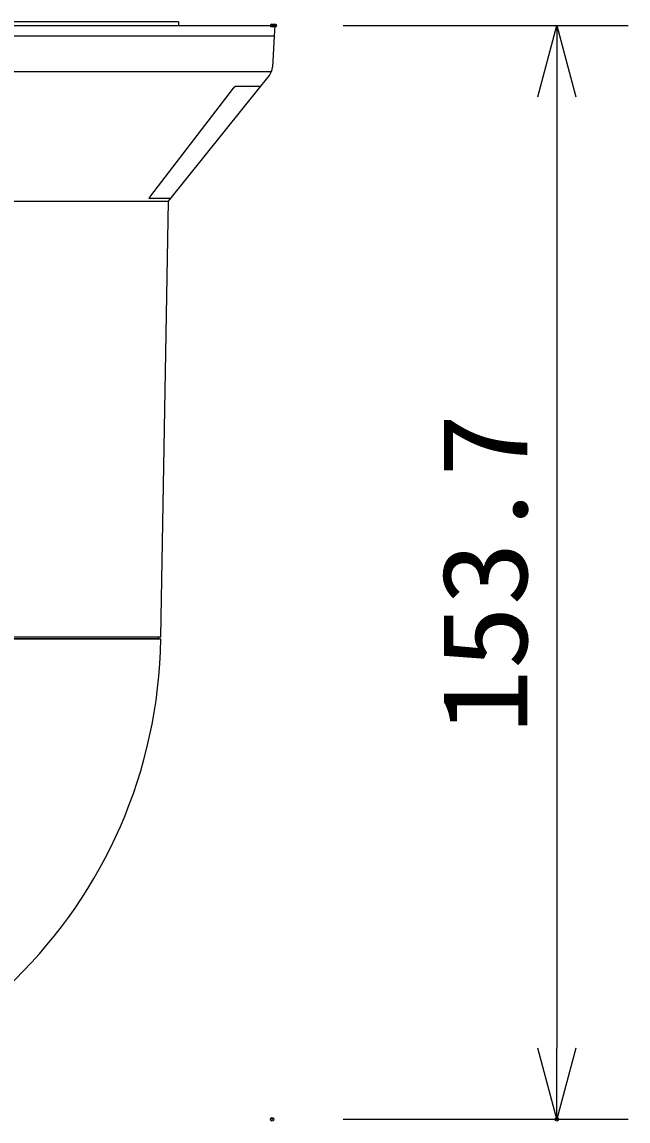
# Model space of a CAD drawing. Units: millimetres, scale not verified. Extents: x -63 to 62, y -57 to 58.
# Drawn here: x -18.1 to -1.08, y -5.26 to 25.63 of the extents above; entities that cross this region are included whole.
import ezdxf
from ezdxf.enums import TextEntityAlignment as Align

# ---------------------------------------------------------------- set-up
doc = ezdxf.new("R2010")
doc.units = ezdxf.units.MM
doc.header["$LTSCALE"] = 0.191498
doc.header["$PDMODE"] = 32
doc.header["$PDSIZE"] = 0.0957
for name, color, linetype in [('0-0_GAIKEI', 1, 'Continuous'), ('0-1_MOJI1', 3, 'Continuous'), ('0-2_WAKU', 7, 'Continuous')]:
    doc.layers.add(name, color=color, linetype=linetype)
doc.styles.add('ＭＳ ゴシック', font='')
doc.styles.get('ＭＳ ゴシック').set_extended_font_data('MS Gothic')

# ---------------------------------------------------------------- blocks, each defined once
blk = doc.blocks.new('_OPEN30')
at = {"layer": '0-2_WAKU'}
blk.add_line((0, 0), (-1, 0), dxfattribs=at)
blk.add_lwpolyline([(-1, 0.26795), (0, 0), (-1, -0.26795)], dxfattribs=at)

msp = doc.modelspace()

# ---------------------------------------------------------------- linework, layer by layer
at = {"layer": '0-0_GAIKEI'}
for p, q in [((-13.7037, 25.626), (-13.7037, 25.526)), ((-11.0037, 25.226), (-44.788, 25.226)), ((-11.0937, 24.226), (-44.7138, 24.226)), ((-12.0972, 23.826), (-11.3932, 23.826)), ((-14.4849, 20.7408), (-12.1607, 23.766)), ((-41.8171, 20.5933), (-13.9903, 20.5933)), ((-13.9903, 20.5933), (-13.9359, 20.661))]:
    msp.add_line(p, q, dxfattribs=at)
at = {"layer": '0-0_GAIKEI', "color": 7}
for p, q in [((-11.0194, 25.226), (-11.0651, 24.3549)), ((-11.3932, 23.826), (-11.152, 24.1262)), ((-13.9903, 20.5933), (-11.3932, 23.826)), ((-14.2041, 8.3459), (-13.9903, 20.5933)), ((-41.6033, 8.3459), (-14.2041, 8.3459)), ((-14.2637, 8.2859), (-14.2637, 8.3459)), ((-41.6023, 8.2859), (-14.2052, 8.2859)), ((-14.2637, 8.2859), (-27.9037, 8.2859))]:
    msp.add_line(p, q, dxfattribs=at)
for points in [[(-44.6037, 25.526), (-27.9037, 25.526), (-11.2037, 25.526)], [(-11.2037, 25.526), (-11.0037, 25.526), (-11.0194, 25.226)], [(-12.1607, 23.766), (-12.1594, 23.7677), (-12.1587, 23.7685), (-12.1581, 23.7694), (-12.1574, 23.7702), (-12.1567, 23.7711), (-12.1561, 23.7719), (-12.1554, 23.7728), (-12.1547, 23.7736), (-12.1541, 23.7745), (-12.1534, 23.7753), (-12.1527, 23.7762), (-12.152, 23.777), (-12.1514, 23.7778), (-12.1507, 23.7786), (-12.15, 23.7795), (-12.1493, 23.7803), (-12.1487, 23.7811), (-12.148, 23.7819), (-12.1473, 23.7828), (-12.1466, 23.7836), (-12.1459, 23.7844), (-12.1453, 23.7852), (-12.1446, 23.786), (-12.1439, 23.7868), (-12.1432, 23.7876), (-12.1425, 23.7884), (-12.1418, 23.7891), (-12.1411, 23.7899), (-12.1405, 23.7907), (-12.1398, 23.7915), (-12.1391, 23.7923), (-12.1384, 23.793), (-12.1377, 23.7938), (-12.137, 23.7946), (-12.1363, 23.7953), (-12.1356, 23.7961), (-12.1349, 23.7968), (-12.1342, 23.7975), (-12.1335, 23.7983)], [(-12.1335, 23.7983), (-12.1328, 23.799), (-12.1321, 23.7997), (-12.1314, 23.8005), (-12.1307, 23.8012), (-12.13, 23.8019), (-12.1293, 23.8026), (-12.1286, 23.8033), (-12.1279, 23.804), (-12.1272, 23.8047), (-12.1265, 23.8054), (-12.1258, 23.8061), (-12.1251, 23.8067), (-12.1244, 23.8074), (-12.1237, 23.8081), (-12.123, 23.8087), (-12.1223, 23.8094), (-12.1216, 23.81), (-12.1209, 23.8107), (-12.1202, 23.8113), (-12.1195, 23.8119), (-12.1188, 23.8125), (-12.1181, 23.8131), (-12.1174, 23.8137), (-12.1167, 23.8143), (-12.116, 23.8149), (-12.1153, 23.8154), (-12.1147, 23.816), (-12.114, 23.8165), (-12.1133, 23.817), (-12.1127, 23.8176), (-12.112, 23.8181), (-12.1114, 23.8186), (-12.1108, 23.819), (-12.1101, 23.8195), (-12.1095, 23.8199), (-12.1089, 23.8204), (-12.1083, 23.8208), (-12.1077, 23.8212), (-12.1071, 23.8216)], [(-12.1071, 23.8216), (-12.1065, 23.822), (-12.1059, 23.8224), (-12.1054, 23.8227), (-12.1048, 23.823), (-12.1043, 23.8234), (-12.1037, 23.8237), (-12.1032, 23.824), (-12.1027, 23.8242), (-12.1022, 23.8245), (-12.1017, 23.8247), (-12.1013, 23.8249), (-12.1008, 23.8251), (-12.1003, 23.8253), (-12.0996, 23.8255), (-12.0989, 23.8256), (-12.0981, 23.8258), (-12.0972, 23.826)]]:
    msp.add_lwpolyline(points, dxfattribs=at)
at = {"layer": '0-0_GAIKEI'}
for points in [[(-13.7037, 25.626), (-42.1037, 25.626), (-42.1037, 25.526)], [(-14.5218, 20.687), (-14.5215, 20.6875), (-14.5212, 20.688), (-14.5209, 20.6885), (-14.5206, 20.689), (-14.5203, 20.6895), (-14.52, 20.69), (-14.5197, 20.6905), (-14.5194, 20.691), (-14.5191, 20.6915), (-14.5188, 20.692), (-14.5185, 20.6925), (-14.5182, 20.693), (-14.5179, 20.6936), (-14.5176, 20.6941), (-14.5173, 20.6946), (-14.517, 20.6951), (-14.5167, 20.6956), (-14.5163, 20.6962), (-14.516, 20.6967), (-14.5157, 20.6972), (-14.5154, 20.6977), (-14.515, 20.6982), (-14.5147, 20.6988), (-14.5144, 20.6993), (-14.514, 20.6998), (-14.5137, 20.7003), (-14.5134, 20.7008), (-14.513, 20.7013), (-14.5127, 20.7019), (-14.5124, 20.7024), (-14.512, 20.7029), (-14.5117, 20.7034), (-14.5113, 20.7039), (-14.511, 20.7045), (-14.5107, 20.705), (-14.5103, 20.7055), (-14.51, 20.706), (-14.5096, 20.7066), (-14.5093, 20.7071)], [(-14.5093, 20.7071), (-14.5089, 20.7076), (-14.5085, 20.7081), (-14.5082, 20.7087), (-14.5078, 20.7092), (-14.5075, 20.7097), (-14.5071, 20.7102), (-14.5067, 20.7108), (-14.5064, 20.7113), (-14.506, 20.7118), (-14.5056, 20.7124), (-14.5053, 20.7129), (-14.5049, 20.7134), (-14.5045, 20.714), (-14.5042, 20.7145), (-14.5038, 20.7151), (-14.5034, 20.7156), (-14.503, 20.7162), (-14.5026, 20.7167), (-14.5023, 20.7172), (-14.5019, 20.7178), (-14.5015, 20.7183), (-14.5011, 20.7189), (-14.5007, 20.7194), (-14.5003, 20.72), (-14.4999, 20.7205), (-14.4995, 20.7211), (-14.4992, 20.7216), (-14.4988, 20.7222), (-14.4984, 20.7227), (-14.498, 20.7233), (-14.4976, 20.7238), (-14.4972, 20.7244), (-14.4968, 20.7249), (-14.4964, 20.7254), (-14.496, 20.726), (-14.4956, 20.7265), (-14.4952, 20.7271), (-14.4948, 20.7276), (-14.4944, 20.7282)], [(-14.4944, 20.7282), (-14.494, 20.7287), (-14.4936, 20.7293), (-14.4932, 20.7298), (-14.4928, 20.7304), (-14.4924, 20.7309), (-14.492, 20.7315), (-14.4916, 20.732), (-14.4912, 20.7326), (-14.4907, 20.7332), (-14.4903, 20.7337), (-14.4899, 20.7342), (-14.4896, 20.7347), (-14.4892, 20.7352), (-14.4888, 20.7358), (-14.4883, 20.7364), (-14.4876, 20.7374), (-14.4868, 20.7383), (-14.4859, 20.7396), (-14.4849, 20.7408)], [(-14.5289, 20.661), (-14.5293, 20.661), (-14.5295, 20.6611), (-14.5297, 20.6611), (-14.5298, 20.6612), (-14.53, 20.6613), (-14.5301, 20.6614), (-14.5302, 20.6615), (-14.5303, 20.6617), (-14.5304, 20.6618), (-14.5305, 20.662), (-14.5306, 20.6622), (-14.5307, 20.6624), (-14.5307, 20.6626), (-14.5308, 20.6628), (-14.5308, 20.663), (-14.5308, 20.6632), (-14.5309, 20.6635), (-14.5309, 20.6637), (-14.5309, 20.664), (-14.5309, 20.6643), (-14.5309, 20.6646), (-14.5308, 20.6649), (-14.5308, 20.6652), (-14.5308, 20.6655), (-14.5307, 20.6658), (-14.5307, 20.6661), (-14.5306, 20.6664), (-14.5306, 20.6668), (-14.5305, 20.6671), (-14.5304, 20.6674), (-14.5304, 20.6678), (-14.5303, 20.6681), (-14.5302, 20.6685), (-14.5301, 20.6689), (-14.53, 20.6692), (-14.5299, 20.6696), (-14.5298, 20.6699), (-14.5297, 20.6703), (-14.5295, 20.6707)], [(-14.5295, 20.6707), (-14.5294, 20.6711), (-14.5293, 20.6714), (-14.5292, 20.6718), (-14.529, 20.6722), (-14.5289, 20.6726), (-14.5287, 20.6729), (-14.5286, 20.6733), (-14.5284, 20.6737), (-14.5283, 20.6741), (-14.5281, 20.6745), (-14.528, 20.6749), (-14.5278, 20.6753), (-14.5276, 20.6757), (-14.5274, 20.6761), (-14.5273, 20.6765), (-14.5271, 20.6769), (-14.5269, 20.6773), (-14.5267, 20.6777), (-14.5265, 20.6781), (-14.5263, 20.6785), (-14.5261, 20.6789), (-14.5259, 20.6793), (-14.5257, 20.6798), (-14.5255, 20.6802), (-14.5252, 20.6806), (-14.525, 20.6811), (-14.5248, 20.6815), (-14.5246, 20.6819), (-14.5243, 20.6824), (-14.5241, 20.6828), (-14.5238, 20.6833), (-14.5236, 20.6837), (-14.5233, 20.6842), (-14.5231, 20.6847), (-14.5228, 20.6851), (-14.5226, 20.6856), (-14.5223, 20.6861), (-14.522, 20.6865), (-14.5218, 20.687)], [(-14.5289, 20.661), (-14.5289, 20.6613), (-14.5289, 20.6617), (-14.5289, 20.662), (-14.5289, 20.6623), (-14.5288, 20.6627), (-14.5288, 20.663), (-14.5288, 20.6633), (-14.5288, 20.6636), (-14.5288, 20.664), (-14.5288, 20.6643), (-14.5287, 20.6646), (-14.5287, 20.665), (-14.5287, 20.6653), (-14.5287, 20.6656), (-14.5287, 20.6659), (-14.5287, 20.6663), (-14.5286, 20.6666), (-14.5286, 20.6669), (-14.5286, 20.6673), (-14.5286, 20.6676), (-14.5286, 20.6679), (-14.5286, 20.6682), (-14.5285, 20.6686), (-14.5285, 20.6689), (-14.5285, 20.6692), (-14.5285, 20.6696), (-14.5285, 20.6699), (-14.5285, 20.6702), (-14.5284, 20.6705), (-14.5284, 20.6709), (-14.5284, 20.6712), (-14.5284, 20.6715), (-14.5284, 20.6719), (-14.5284, 20.6722), (-14.5283, 20.6725), (-14.5283, 20.6728), (-14.5283, 20.6734), (-14.5283, 20.6742)], [(-13.9359, 20.661), (-14.5289, 20.661), (-14.5289, 20.6613), (-14.5289, 20.6617), (-14.5289, 20.662), (-14.5289, 20.6623), (-14.5288, 20.6626), (-14.5288, 20.663), (-14.5288, 20.6633), (-14.5288, 20.6636), (-14.5288, 20.664), (-14.5288, 20.6643), (-14.5287, 20.6646), (-14.5287, 20.6649), (-14.5287, 20.6653), (-14.5287, 20.6656), (-14.5287, 20.6659), (-14.5287, 20.6663), (-14.5286, 20.6666), (-14.5286, 20.6669), (-14.5286, 20.6672), (-14.5286, 20.6676), (-14.5286, 20.6679), (-14.5286, 20.6682), (-14.5285, 20.6686), (-14.5285, 20.6689), (-14.5285, 20.6692), (-14.5285, 20.6695), (-14.5285, 20.6699), (-14.5285, 20.6702), (-14.5284, 20.6705), (-14.5284, 20.6709), (-14.5284, 20.6712), (-14.5284, 20.6715), (-14.5284, 20.6719), (-14.5284, 20.6722), (-14.5283, 20.6725), (-14.5283, 20.6728), (-14.5283, 20.6734), (-14.5283, 20.6741)]]:
    msp.add_lwpolyline(points, dxfattribs=at)
at = {"layer": '0-0_GAIKEI', "color": 7}
for centre, radius, start, end in [((-11.4645, 24.3758), 0.4, 321.22121, 357), ((-27.9037, 8.4859), 13.7, 270, 359.16354)]:
    msp.add_arc(centre, radius, start, end, dxfattribs=at)
at = {"layer": '0-1_MOJI1'}
for p, q in [((-9.0754, 25.526), (-1.0754, 25.526)), ((-3.0754, 23.526), (-3.0754, -3.2141)), ((-9.0754, -5.2141), (-1.0754, -5.2141))]:
    msp.add_line(p, q, dxfattribs=at)
at = {"layer": '0-2_WAKU'}
for p in [(-11.0754, 25.526), (-11.0037, 25.526), (-11.0754, -5.2141), (-3.0754, -5.2141)]:
    msp.add_point(p, dxfattribs=at)

# ---------------------------------------------------------------- block references
at = {"layer": '0-1_MOJI1', "xscale": 2, "yscale": 2}
for p, rotation in [((-3.0754, 25.526), 90), ((-3.0754, -5.2141), 270)]:
    msp.add_blockref('_OPEN30', p, dxfattribs=dict(at, rotation=rotation))

# ---------------------------------------------------------------- texts
at = {"layer": '0-1_MOJI1', "style": 'ＭＳ ゴシック', "width": 1.1}
msp.add_text('153.7', height=2.405, rotation=90, dxfattribs=at).set_placement((-3.1849, 5.6284), align=Align.BOTTOM_LEFT)

doc.saveas('drawing.dxf')
